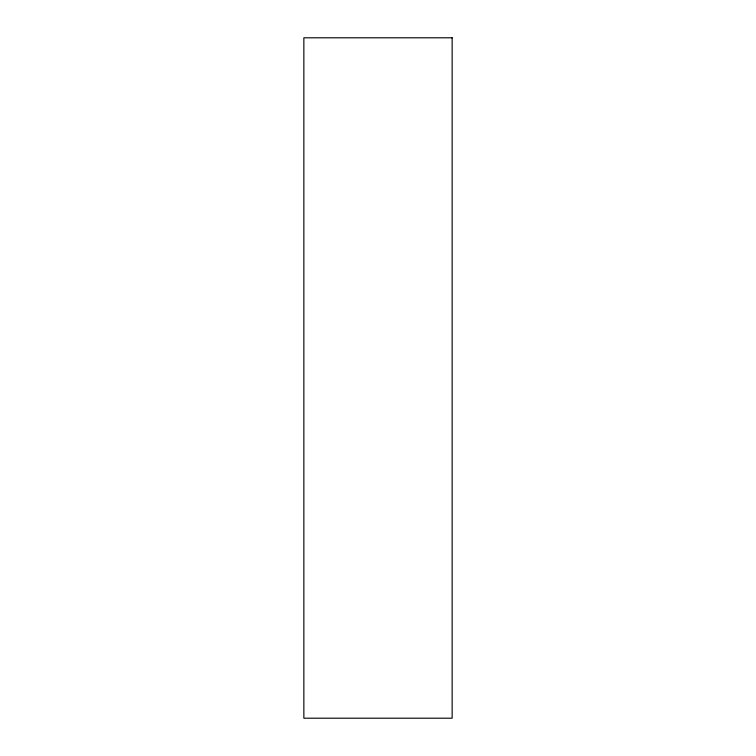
<?xml version="1.0" encoding="UTF-8"?>
<svg xmlns="http://www.w3.org/2000/svg" width="756" height="756" viewBox="0 0 756 756"><rect width="100%" height="100%" fill="white"/><g stroke="black" fill="none" stroke-linecap="round" stroke-linejoin="round"><path stroke-width="1.13" d="M452.145 37.8L303.855 37.8L303.855 718.2L452.145 718.2L452.145 37.8"/></g></svg>
